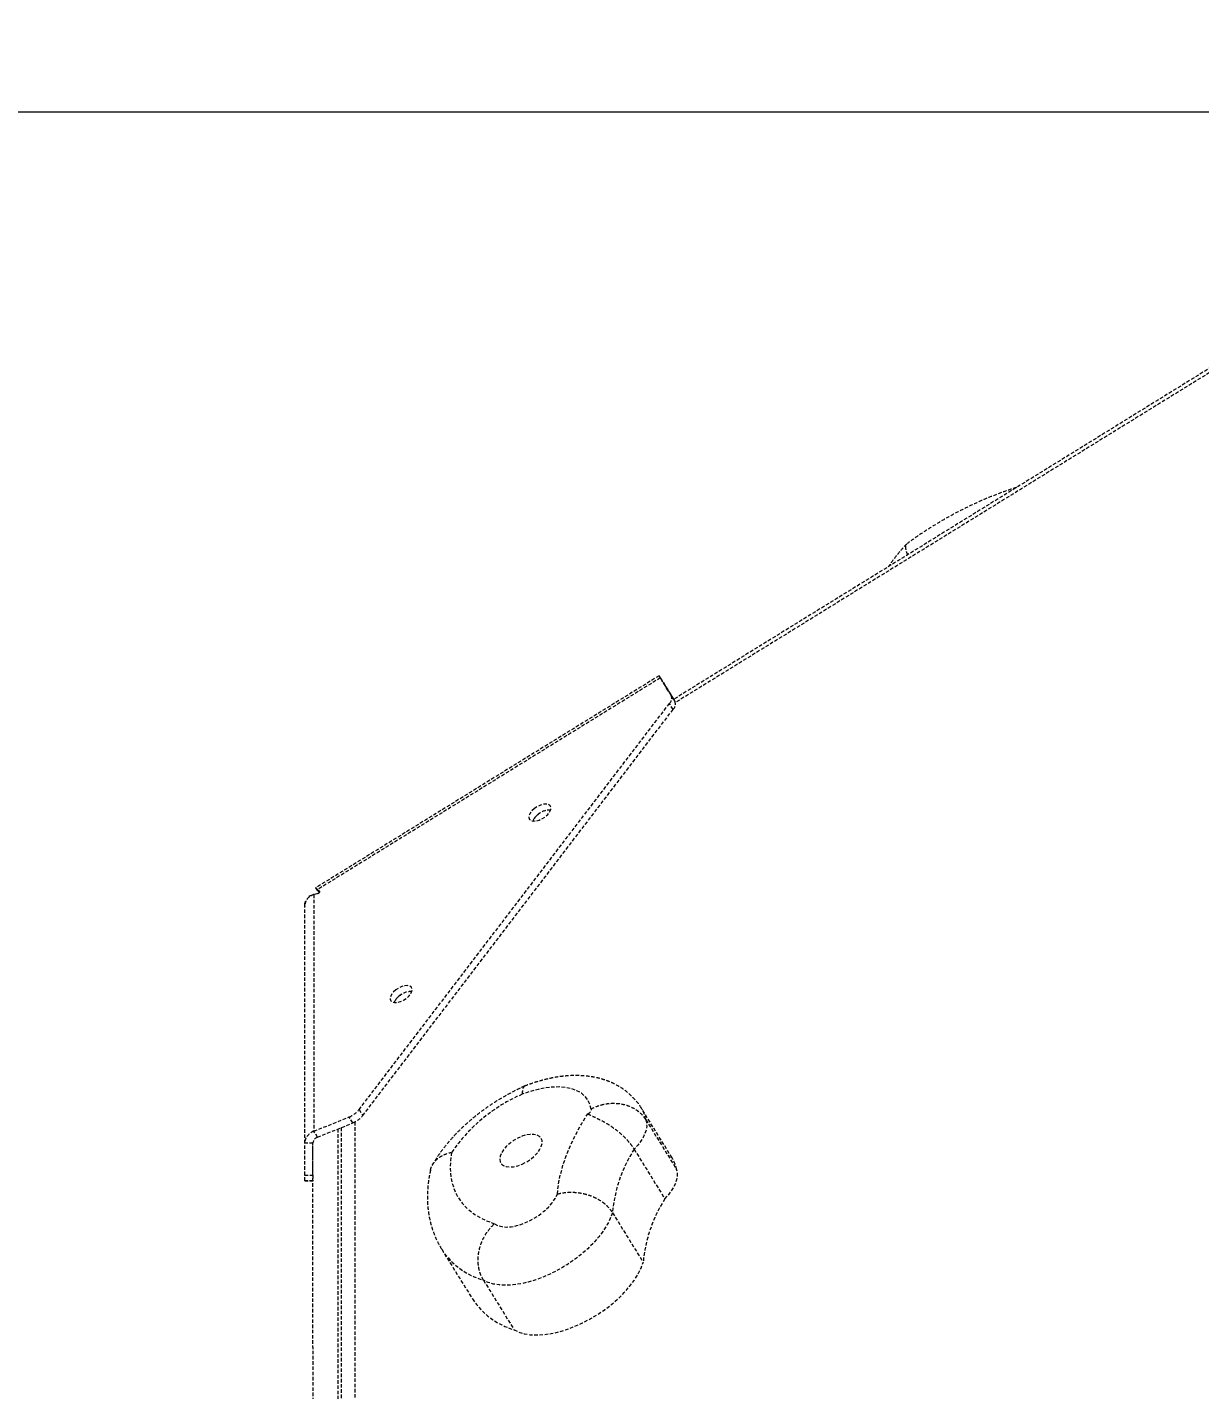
# Model space of a CAD drawing. Header units: millimetres. Extents: x -3485 to 2910, y -2710 to 2433.
# Drawn here: x -1085.7 to -659.2, y 467.7 to 963.6 of the extents above; entities that cross this region are included whole.
import ezdxf

# ---------------------------------------------------------------- set-up
doc = ezdxf.new("R2010")
doc.units = ezdxf.units.MM
doc.linetypes.add('HIDDEN', pattern=[1.905, 1.27, -0.635])
for name, color, linetype in [('DIKOM_ОБЪЕКТ', 7, 'Continuous'), ('DIKOM_РАЗМЕР_ЗОНА', 7, 'Continuous'), ('DIKOM_РАЗМЕР_ОБЪЕКТА', 7, 'Continuous')]:
    doc.layers.add(name, color=color, linetype=linetype)
doc.styles.add('style1', font='arialbd.ttf', dxfattribs={"width": 0.8})
doc.dimstyles.new('1-50', dxfattribs={"dimtxt": 300, "dimasz": 200, "dimexe": 100, "dimexo": 0, "dimgap": 100, "dimtad": 1, "dimtxsty": 'style1', "dimcen": 200, "dimclrd": 7, "dimclre": 7, "dimclrt": 7, "dimadec": 1, "dimazin": 2, "dimtfac": 1, "dimtmove": 0, "dimatfit": 2, "dimfxl": 0, "dimlwd": 25, "dimlwe": 18, "dimarcsym": 0})

# ---------------------------------------------------------------- blocks, each defined once
blk = doc.blocks.new('*D1')
at = {"layer": 'Defpoints', "color": 0, "transparency": 16777216}
for p in [(945.52, 932.59), (-1315.58, -557.62), (667.32, -557.62)]:
    blk.add_point(p, dxfattribs=at)
at = {"layer": 'DIKOM_РАЗМЕР_ОБЪЕКТА', "color": 7, "lineweight": 18, "transparency": 16777216}
for p, q in [((945.52, 932.59), (-1415.58, 932.59)), ((667.32, -557.62), (-1415.58, -557.62))]:
    blk.add_line(p, q, dxfattribs=at)
at = {"layer": 'DIKOM_РАЗМЕР_ОБЪЕКТА', "color": 7, "lineweight": 25, "transparency": 16777216}
blk.add_line((-1315.58, 732.59), (-1315.58, -357.62), dxfattribs=at)
at = {"layer": 'DIKOM_РАЗМЕР_ОБЪЕКТА', "color": 7, "transparency": 16777216}
for points in [[(-1348.92, 732.59), (-1282.25, 732.59), (-1315.58, 932.59)], [(-1348.92, -357.62), (-1282.25, -357.62), (-1315.58, -557.62)]]:
    blk.add_solid(points, dxfattribs=at)
at = {"layer": 'DIKOM_РАЗМЕР_ОБЪЕКТА', "color": 7, "transparency": 16777216, "insert": (-1568.76, 187.48), "char_height": 300, "attachment_point": 5, "rotation": 90, "style": 'style1'}
blk.add_mtext('{\\fArial|b0|i0|c204|p34;1500}', dxfattribs=at)
blk = doc.blocks.new('*D3')
at = {"layer": 'Defpoints', "color": 0, "transparency": 16777216}
for p in [(1104.7, 2433.05), (-3035.21, -2058.94), (798.95, -2058.94)]:
    blk.add_point(p, dxfattribs=at)
at = {"layer": 'DIKOM_РАЗМЕР_ЗОНА', "color": 7, "lineweight": 18, "transparency": 16777216}
for p, q in [((1104.7, 2433.05), (-3135.21, 2433.05)), ((798.95, -2058.94), (-3135.21, -2058.94))]:
    blk.add_line(p, q, dxfattribs=at)
at = {"layer": 'DIKOM_РАЗМЕР_ЗОНА', "color": 7, "lineweight": 25, "transparency": 16777216}
blk.add_line((-3035.21, 2233.05), (-3035.21, -1858.94), dxfattribs=at)
at = {"layer": 'DIKOM_РАЗМЕР_ЗОНА', "color": 7, "transparency": 16777216}
for points in [[(-3068.54, 2233.05), (-3001.87, 2233.05), (-3035.21, 2433.05)], [(-3068.54, -1858.94), (-3001.87, -1858.94), (-3035.21, -2058.94)]]:
    blk.add_solid(points, dxfattribs=at)
at = {"layer": 'DIKOM_РАЗМЕР_ЗОНА', "color": 7, "transparency": 16777216, "insert": (-3288.38, 360.58), "char_height": 300, "attachment_point": 5, "rotation": 90, "style": 'style1'}
blk.add_mtext('{\\fArial|b0|i0|c204|p34;4500}', dxfattribs=at)

msp = doc.modelspace()

# ---------------------------------------------------------------- linework, layer by layer
at = {"layer": 'DIKOM_ОБЪЕКТ', "color": 7, "linetype": 'HIDDEN', "lineweight": 15}
for p, q in [((-645.034, 845.979), (-850.571, 718.937)), ((-644.267, 844.873), (-849.925, 717.756)), ((-855.873, 727.517), (-980.818, 650.294)), ((-855.402, 726.754), (-980.068, 649.704)), ((-855.402, 726.754), (-851.439, 720.341)), ((-855.402, 726.754), (-854.06, 724.583)), ((-855.401, 726.754), (-854.06, 724.583)), ((-851.437, 720.341), (-855.401, 726.754)), ((-854.06, 724.583), (-850.097, 718.17)), ((-850.57, 718.938), (-854.06, 724.583)), ((-851.439, 720.341), (-850.097, 718.17)), ((-850.57, 718.938), (-851.437, 720.341)), ((-965.014, 569.603), (-852.074, 717.448)), ((-963.672, 567.432), (-850.732, 715.277)), ((-850.732, 715.277), (-852.074, 717.448)), ((-980.799, 650.306), (-979.653, 648.452)), ((-980.068, 649.704), (-979.36, 649.163)), ((-979.414, 648.646), (-980.068, 649.704)), ((-984.455, 645.206), (-984.775, 645.206)), ((-984.775, 643.543), (-984.775, 645.206)), ((-983.064, 647.446), (-981.46, 647.883)), ((-982.905, 647.189), (-983.064, 647.446)), ((-983.064, 647.05), (-983.064, 647.446)), ((-980.043, 648.269), (-981.459, 647.884)), ((-981.459, 647.884), (-981.458, 561.739)), ((-979.258, 648.998), (-979.36, 649.163)), ((-984.775, 557.397), (-984.775, 643.542)), ((-981.458, 561.739), (-968.632, 566.928)), ((-967.29, 564.757), (-968.632, 566.928)), ((-965.014, 569.603), (-963.672, 567.432)), ((-851.129, 552.057), (-862.31, 570.146)), ((-860.673, 565.939), (-849.492, 547.85)), ((-980.117, 559.569), (-981.458, 561.739)), ((-980.117, 559.569), (-967.29, 564.757)), ((-972.76, 562.545), (-972.754, 423.049)), ((-971.499, 563.055), (-971.493, 423.53)), ((-966.524, 565.111), (-966.518, 425.234)), ((-981.775, 557.398), (-984.775, 557.397)), ((-984.773, 545.796), (-984.775, 557.397)), ((-981.773, 545.796), (-981.775, 557.398)), ((-981.754, 419.612), (-981.76, 557.64)), ((-864.923, 555.198), (-853.742, 537.108)), ((-984.773, 545.796), (-981.773, 545.796)), ((-981.773, 543.735), (-984.773, 543.735)), ((-984.759, 543.734), (-984.773, 543.735)), ((-984.759, 543.734), (-981.759, 543.734)), ((-981.759, 543.734), (-981.773, 543.735)), ((-872.801, 532.076), (-861.62, 513.986)), ((-934.929, 518.774), (-923.748, 500.685)), ((-919.761, 507.561), (-908.58, 489.471))]:
    msp.add_line(p, q, dxfattribs=at)
at = {"layer": 'DIKOM_ОБЪЕКТ', "color": 7, "linetype": 'HIDDEN', "lineweight": 15, "flags": 128}
for points in [[(-855.402, 726.754), (-855.605, 727.083), (-855.753, 727.322), (-855.843, 727.468), (-855.873, 727.517), (-855.842, 727.468), (-855.752, 727.322), (-855.604, 727.083), (-855.401, 726.754)], [(-854.06, 724.583), (-854.162, 724.748), (-854.235, 724.868), (-854.28, 724.94), (-854.295, 724.965), (-854.28, 724.94), (-854.235, 724.868), (-854.161, 724.748), (-854.06, 724.583)], [(-901.201, 679.228), (-902.109, 678.402), (-902.784, 677.521), (-903.171, 676.656), (-903.238, 675.877), (-902.981, 675.247), (-902.419, 674.818), (-901.599, 674.624), (-900.587, 674.682), (-899.465, 674.985), (-898.323, 675.51), (-897.255, 676.214), (-896.346, 677.04), (-895.671, 677.921), (-895.284, 678.786), (-895.217, 679.565), (-895.475, 680.195), (-896.036, 680.624), (-896.856, 680.818), (-897.869, 680.761), (-898.991, 680.457), (-900.133, 679.932), (-901.201, 679.228)], [(-951.671, 613.16), (-952.58, 612.334), (-953.254, 611.452), (-953.641, 610.587), (-953.709, 609.808), (-953.451, 609.179), (-952.89, 608.75), (-952.07, 608.556), (-951.057, 608.613), (-949.935, 608.916), (-948.793, 609.441), (-947.725, 610.145), (-946.817, 610.972), (-946.142, 611.853), (-945.755, 612.718), (-945.687, 613.497), (-945.945, 614.126), (-946.506, 614.555), (-947.327, 614.749), (-948.339, 614.692), (-949.461, 614.389), (-950.603, 613.864), (-951.671, 613.16)], [(-880.607, 569.786), (-881.015, 571.505), (-881.741, 573.053), (-882.776, 574.411), (-884.107, 575.563), (-885.717, 576.493), (-887.586, 577.19), (-889.69, 577.645), (-892.004, 577.853), (-894.497, 577.811), (-897.14, 577.52), (-899.898, 576.982), (-902.737, 576.206), (-905.622, 575.2)], [(-892.856, 538.862), (-892.465, 542.269), (-891.783, 545.772), (-890.812, 549.361), (-889.556, 553.022), (-888.018, 556.742), (-886.204, 560.509), (-884.121, 564.309), (-881.776, 568.129)], [(-881.776, 568.129), (-881.452, 568.276), (-881.146, 568.47), (-880.879, 568.699), (-880.668, 568.946), (-880.529, 569.195), (-880.47, 569.428), (-880.497, 569.63), (-880.607, 569.786)], [(-860.673, 565.939), (-860.396, 564.832), (-860.358, 563.614), (-860.56, 562.307), (-860.999, 560.93), (-861.668, 559.508), (-862.555, 558.062), (-863.646, 556.618), (-864.923, 555.198)], [(-905.689, 549.784), (-904.147, 550.567), (-902.684, 551.517), (-901.362, 552.598), (-900.233, 553.763), (-899.345, 554.966), (-898.734, 556.158), (-898.424, 557.289), (-898.428, 558.313), (-898.747, 559.188), (-899.367, 559.879), (-900.262, 560.357), (-901.397, 560.603), (-902.724, 560.607), (-904.19, 560.367), (-905.733, 559.895), (-907.292, 559.21), (-908.803, 558.339), (-910.202, 557.318), (-911.434, 556.189), (-912.448, 554.999), (-913.201, 553.795), (-913.665, 552.628), (-913.818, 551.545), (-913.656, 550.59), (-913.184, 549.803), (-912.423, 549.215), (-911.402, 548.852), (-910.165, 548.726), (-908.761, 548.845), (-907.249, 549.203), (-905.689, 549.784)], [(-931.319, 554.042), (-931.739, 550.971), (-931.836, 548.02), (-931.607, 545.202), (-931.055, 542.535), (-930.183, 540.031), (-928.995, 537.705), (-927.497, 535.568), (-925.698, 533.633), (-923.608, 531.909), (-921.236, 530.407), (-918.598, 529.133), (-915.705, 528.095)], [(-984.773, 543.735), (-984.773, 543.769), (-984.773, 543.873), (-984.773, 544.044), (-984.773, 544.28), (-984.773, 544.577), (-984.773, 544.933), (-984.773, 545.341), (-984.773, 545.796)], [(-981.773, 545.796), (-981.773, 545.341), (-981.773, 544.933), (-981.773, 544.578), (-981.773, 544.28), (-981.773, 544.044), (-981.773, 543.873), (-981.773, 543.77), (-981.773, 543.735)], [(-853.742, 537.108), (-852.464, 538.528), (-851.373, 539.973), (-850.486, 541.418), (-849.818, 542.841), (-849.379, 544.217), (-849.177, 545.525), (-849.215, 546.742), (-849.492, 547.85)], [(-915.705, 528.095), (-914.543, 527.437), (-913.114, 527.028), (-911.456, 526.88), (-909.616, 526.997), (-907.644, 527.375), (-905.594, 528.005), (-903.521, 528.868), (-901.483, 529.942), (-899.536, 531.196), (-897.732, 532.598), (-896.121, 534.107), (-894.748, 535.683), (-893.649, 537.283), (-892.856, 538.862)], [(-872.801, 532.076), (-873.605, 529.933), (-874.711, 527.737), (-876.105, 525.517), (-877.77, 523.298), (-879.685, 521.109), (-881.827, 518.977), (-884.17, 516.927), (-886.683, 514.985), (-889.338, 513.176), (-892.1, 511.521), (-894.936, 510.04), (-897.81, 508.753), (-900.688, 507.674), (-903.534, 506.818), (-906.312, 506.194), (-908.989, 505.811), (-911.531, 505.673), (-913.908, 505.782), (-916.089, 506.136), (-918.048, 506.732), (-919.761, 507.561)], [(-908.58, 489.471), (-906.867, 488.642), (-904.908, 488.046), (-902.726, 487.692), (-900.35, 487.583), (-897.808, 487.721), (-895.131, 488.105), (-892.353, 488.728), (-889.507, 489.585), (-886.629, 490.663), (-883.755, 491.951), (-880.919, 493.431), (-878.157, 495.086), (-875.502, 496.896), (-872.988, 498.837), (-870.646, 500.887), (-868.504, 503.019), (-866.589, 505.208), (-864.924, 507.427), (-863.53, 509.648), (-862.424, 511.843), (-861.62, 513.986)]]:
    msp.add_lwpolyline(points, dxfattribs=at)
at = {"layer": 'DIKOM_ОБЪЕКТ', "color": 7, "linetype": 'HIDDEN', "lineweight": 15}
for centre, radius, start, end in [((-853.937, 719.373), 2.679, 314.06373, 21.16366), ((-852.595, 717.203), 2.679, 314.06221, 21.16358), ((-895.56, 671.801), 6.839, 88.07895, 155.4403), ((-896.658, 672.539), 5.538, 125.31307, 157.66249), ((-895.693, 672.358), 6.28, 86.71875, 131.55715), ((-947.128, 606.47), 5.539, 125.31609, 157.66155), ((-946.023, 605.73), 6.841, 88.14292, 155.43674), ((-946.163, 606.29), 6.28, 86.71808, 131.55635), ((-882.062, 520.401), 59.649, 113.26488, 145.66809), ((-971.903, 575.136), 8.835, 291.72663, 321.23), ((-970.561, 572.965), 8.835, 291.72684, 321.23131), ((-873.01, 563.561), 12.564, 10.90994, 31.60963), ((-979.909, 557.119), 4.873, 108.53258, 176.72203), ((-979.342, 557.258), 2.437, 108.53371, 176.72067), ((-822.316, 527.777), 50.668, 147.23518, 175.13233), ((-861.829, 545.472), 12.564, 10.90995, 31.60824), ((-811.135, 509.687), 50.668, 147.23518, 175.13233), ((-912.501, 533.247), 26.693, 212.84255, 254.21886), ((-900.847, 515.798), 27.439, 213.42199, 253.63121)]:
    msp.add_arc(centre, radius, start, end, dxfattribs=at)
msp.add_ellipse((-980.043, 648.741), major_axis=(0.771, 0.31), ratio=0.5392763, start_param=4.4986912, end_param=6.5930863, dxfattribs=at)
for points, knots in [([(-725.86, 796.02), (-725.946, 795.995), (-727.57, 795.519), (-730.747, 794.394), (-735.368, 792.639), (-739.963, 790.668), (-744.514, 788.519), (-749.007, 786.193), (-753.43, 783.701), (-757.765, 781.048), (-761.847, 778.363), (-764.421, 776.504), (-765.629, 775.631)], [0, 0, 0, 0, 0.0062812, 0.1189945, 0.2313543, 0.3434128, 0.4552286, 0.5668639, 0.6783819, 0.7898468, 0.9013231, 1, 1, 1, 1]), ([(-765.767, 775.506), (-765.986, 775.278), (-767.1, 774.113), (-768.961, 771.931), (-770.927, 769.427), (-771.947, 767.857), (-772.297, 767.318)], [0, 0, 0, 0, 0.0879242, 0.4474654, 0.8104475, 1, 1, 1, 1]), ([(-765.385, 771.59), (-765.398, 771.618), (-765.664, 772.169), (-765.942, 773.076), (-766.168, 774.223), (-766.11, 775.052), (-765.858, 775.353), (-765.746, 775.487)], [0, 0, 0, 0, 0.0136456, 0.2701948, 0.5341335, 0.7916661, 1, 1, 1, 1]), ([(-980.799, 650.306), (-980.799, 650.306), (-980.799, 650.306), (-980.685, 650.228), (-980.284, 649.888), (-980.068, 649.704)], [0, 0, 0, 0, 0.0000537, 0.4608056, 1, 1, 1, 1]), ([(-981.459, 647.884), (-981.975, 647.678), (-982.92, 647.301), (-983.932, 646.308), (-984.632, 645.061), (-984.725, 644.074), (-984.775, 643.542)], [0, 0, 0, 0, 0.27318719, 0.50001455, 0.730398, 1, 1, 1, 1]), ([(-862.329, 570.134), (-862.401, 570.265), (-862.909, 571.181), (-864.111, 572.717), (-865.913, 574.693), (-867.945, 576.431), (-870.157, 577.945), (-872.546, 579.228), (-875.104, 580.279), (-877.829, 581.094), (-880.721, 581.666), (-883.777, 581.988), (-886.983, 582.048), (-890.314, 581.84), (-893.731, 581.365), (-897.191, 580.635), (-900.653, 579.658), (-903.148, 578.799), (-904.481, 578.273), (-904.675, 578.197)], [0, 0, 0, 0, 0.0098218, 0.0686317, 0.1270217, 0.1853705, 0.2441139, 0.3037028, 0.3646018, 0.427259, 0.492047, 0.5591602, 0.6284949, 0.6995918, 0.771741, 0.8441255, 0.916215, 0.9878283, 1, 1, 1, 1]), ([(-904.711, 578.179), (-905.206, 577.958), (-906.895, 577.204), (-909.739, 575.774), (-913.202, 573.835), (-916.568, 571.727), (-919.823, 569.464), (-922.951, 567.054), (-925.936, 564.508), (-928.762, 561.831), (-931.411, 559.03), (-933.869, 556.11), (-936.105, 553.073), (-937.506, 550.909), (-938.16, 549.762), (-938.207, 549.679)], [0, 0, 0, 0, 0.03569821, 0.12168399, 0.20745275, 0.29314809, 0.37891554, 0.4648673, 0.55116241, 0.63796329, 0.72542927, 0.81370648, 0.90289358, 0.99299467, 1, 1, 1, 1]), ([(-904.668, 578.179), (-904.693, 578.176), (-904.931, 578.156), (-905.236, 577.742), (-905.579, 576.847), (-905.641, 575.858), (-905.623, 575.215), (-905.622, 575.2)], [0, 0, 0, 0, 0.0337671, 0.3209613, 0.6164679, 0.990898, 1, 1, 1, 1]), ([(-880.607, 569.786), (-880.595, 569.793), (-879.627, 570.366), (-877.806, 571.139), (-875.077, 571.779), (-872.582, 571.982), (-870.101, 571.813), (-867.749, 571.283), (-865.548, 570.4), (-863.61, 569.203), (-861.92, 567.72), (-861.093, 566.539), (-860.673, 565.939)], [0, 0, 0, 0, 0.0016818, 0.1432321, 0.2488652, 0.3575572, 0.4631179, 0.5717355, 0.677272, 0.7858665, 0.8914031, 1, 1, 1, 1]), ([(-881.776, 568.129), (-881.772, 568.126), (-881.494, 567.902), (-880.74, 567.527), (-879.289, 566.876), (-877.498, 566.032), (-875.469, 564.935), (-873.389, 563.635), (-871.372, 562.175), (-869.44, 560.552), (-867.697, 558.833), (-866.136, 557.024), (-865.331, 555.812), (-864.923, 555.198)], [0, 0, 0, 0, 0.0010782, 0.0812555, 0.1643754, 0.2682234, 0.375111, 0.4780719, 0.5839574, 0.6864854, 0.7919598, 0.8944888, 1, 1, 1, 1]), ([(-938.98, 547.612), (-938.965, 547.727), (-938.876, 548.42), (-938.318, 549.583), (-937.311, 551.027), (-935.902, 552.254), (-933.974, 553.345), (-932.336, 553.85), (-931.331, 554.04), (-931.319, 554.042)], [0, 0, 0, 0, 0.03487048, 0.21009823, 0.39031169, 0.56722809, 0.7491461, 0.99713022, 1, 1, 1, 1]), ([(-939.003, 547.617), (-939.116, 547.102), (-939.511, 545.306), (-939.945, 542.244), (-940.184, 538.47), (-940.081, 534.799), (-939.653, 531.258), (-938.911, 527.863), (-937.864, 524.632), (-936.561, 521.582), (-935.463, 519.698), (-934.924, 518.772)], [0, 0, 0, 0, 0.0513647, 0.1792198, 0.3050727, 0.4279215, 0.5476956, 0.6645962, 0.7790227, 0.8914907, 1, 1, 1, 1]), ([(-892.856, 538.862), (-892.842, 538.866), (-891.836, 539.151), (-889.987, 539.497), (-887.225, 539.588), (-884.718, 539.357), (-882.228, 538.809), (-879.873, 537.967), (-877.672, 536.837), (-875.734, 535.465), (-874.045, 533.873), (-873.22, 532.681), (-872.801, 532.076)], [0, 0, 0, 0, 0.0020436, 0.1451463, 0.2509358, 0.3597581, 0.4650831, 0.5734336, 0.6785517, 0.7867076, 0.8918262, 1, 1, 1, 1]), ([(-919.761, 507.561), (-920.103, 508.187), (-920.798, 509.457), (-921.428, 511.645), (-921.734, 513.992), (-921.675, 516.415), (-921.258, 518.88), (-920.498, 521.278), (-919.403, 523.583), (-917.867, 525.921), (-916.533, 527.36), (-915.717, 528.084), (-915.705, 528.095)], [0, 0, 0, 0, 0.1053867, 0.2138301, 0.3192136, 0.4276517, 0.5331363, 0.6416656, 0.7474217, 0.8562222, 0.9978489, 1, 1, 1, 1])]:
    msp.add_open_spline(points, degree=3, knots=knots, dxfattribs=at)

# ---------------------------------------------------------------- dimensions: what is measured, and where the dimension line sits
at = {"layer": 'DIKOM_РАЗМЕР_ЗОНА'}
dim = msp.add_linear_dim(base=(-3035.208, -2058.938), p1=(1104.7, 2433.047), p2=(798.952, -2058.938), angle=90, text='{\\fArial|b0|i0|c204|p34;4500}', dimstyle='1-50', dxfattribs=at)
dim.commit()
dim.dimension.update_dxf_attribs({"geometry": '*D3', "text_midpoint": (-3035.208, 360.58), "dimtype": 160})
at = {"layer": 'DIKOM_РАЗМЕР_ОБЪЕКТА'}
dim = msp.add_linear_dim(base=(-1315.584, -557.62), p1=(945.524, 932.587), p2=(667.323, -557.62), angle=90, text='{\\fArial|b0|i0|c204|p34;1500}', dimstyle='1-50', dxfattribs=at)
dim.commit()
dim.dimension.update_dxf_attribs({"geometry": '*D1', "text_midpoint": (-1315.584, 187.483), "dimtype": 160})

doc.saveas('drawing.dxf')
